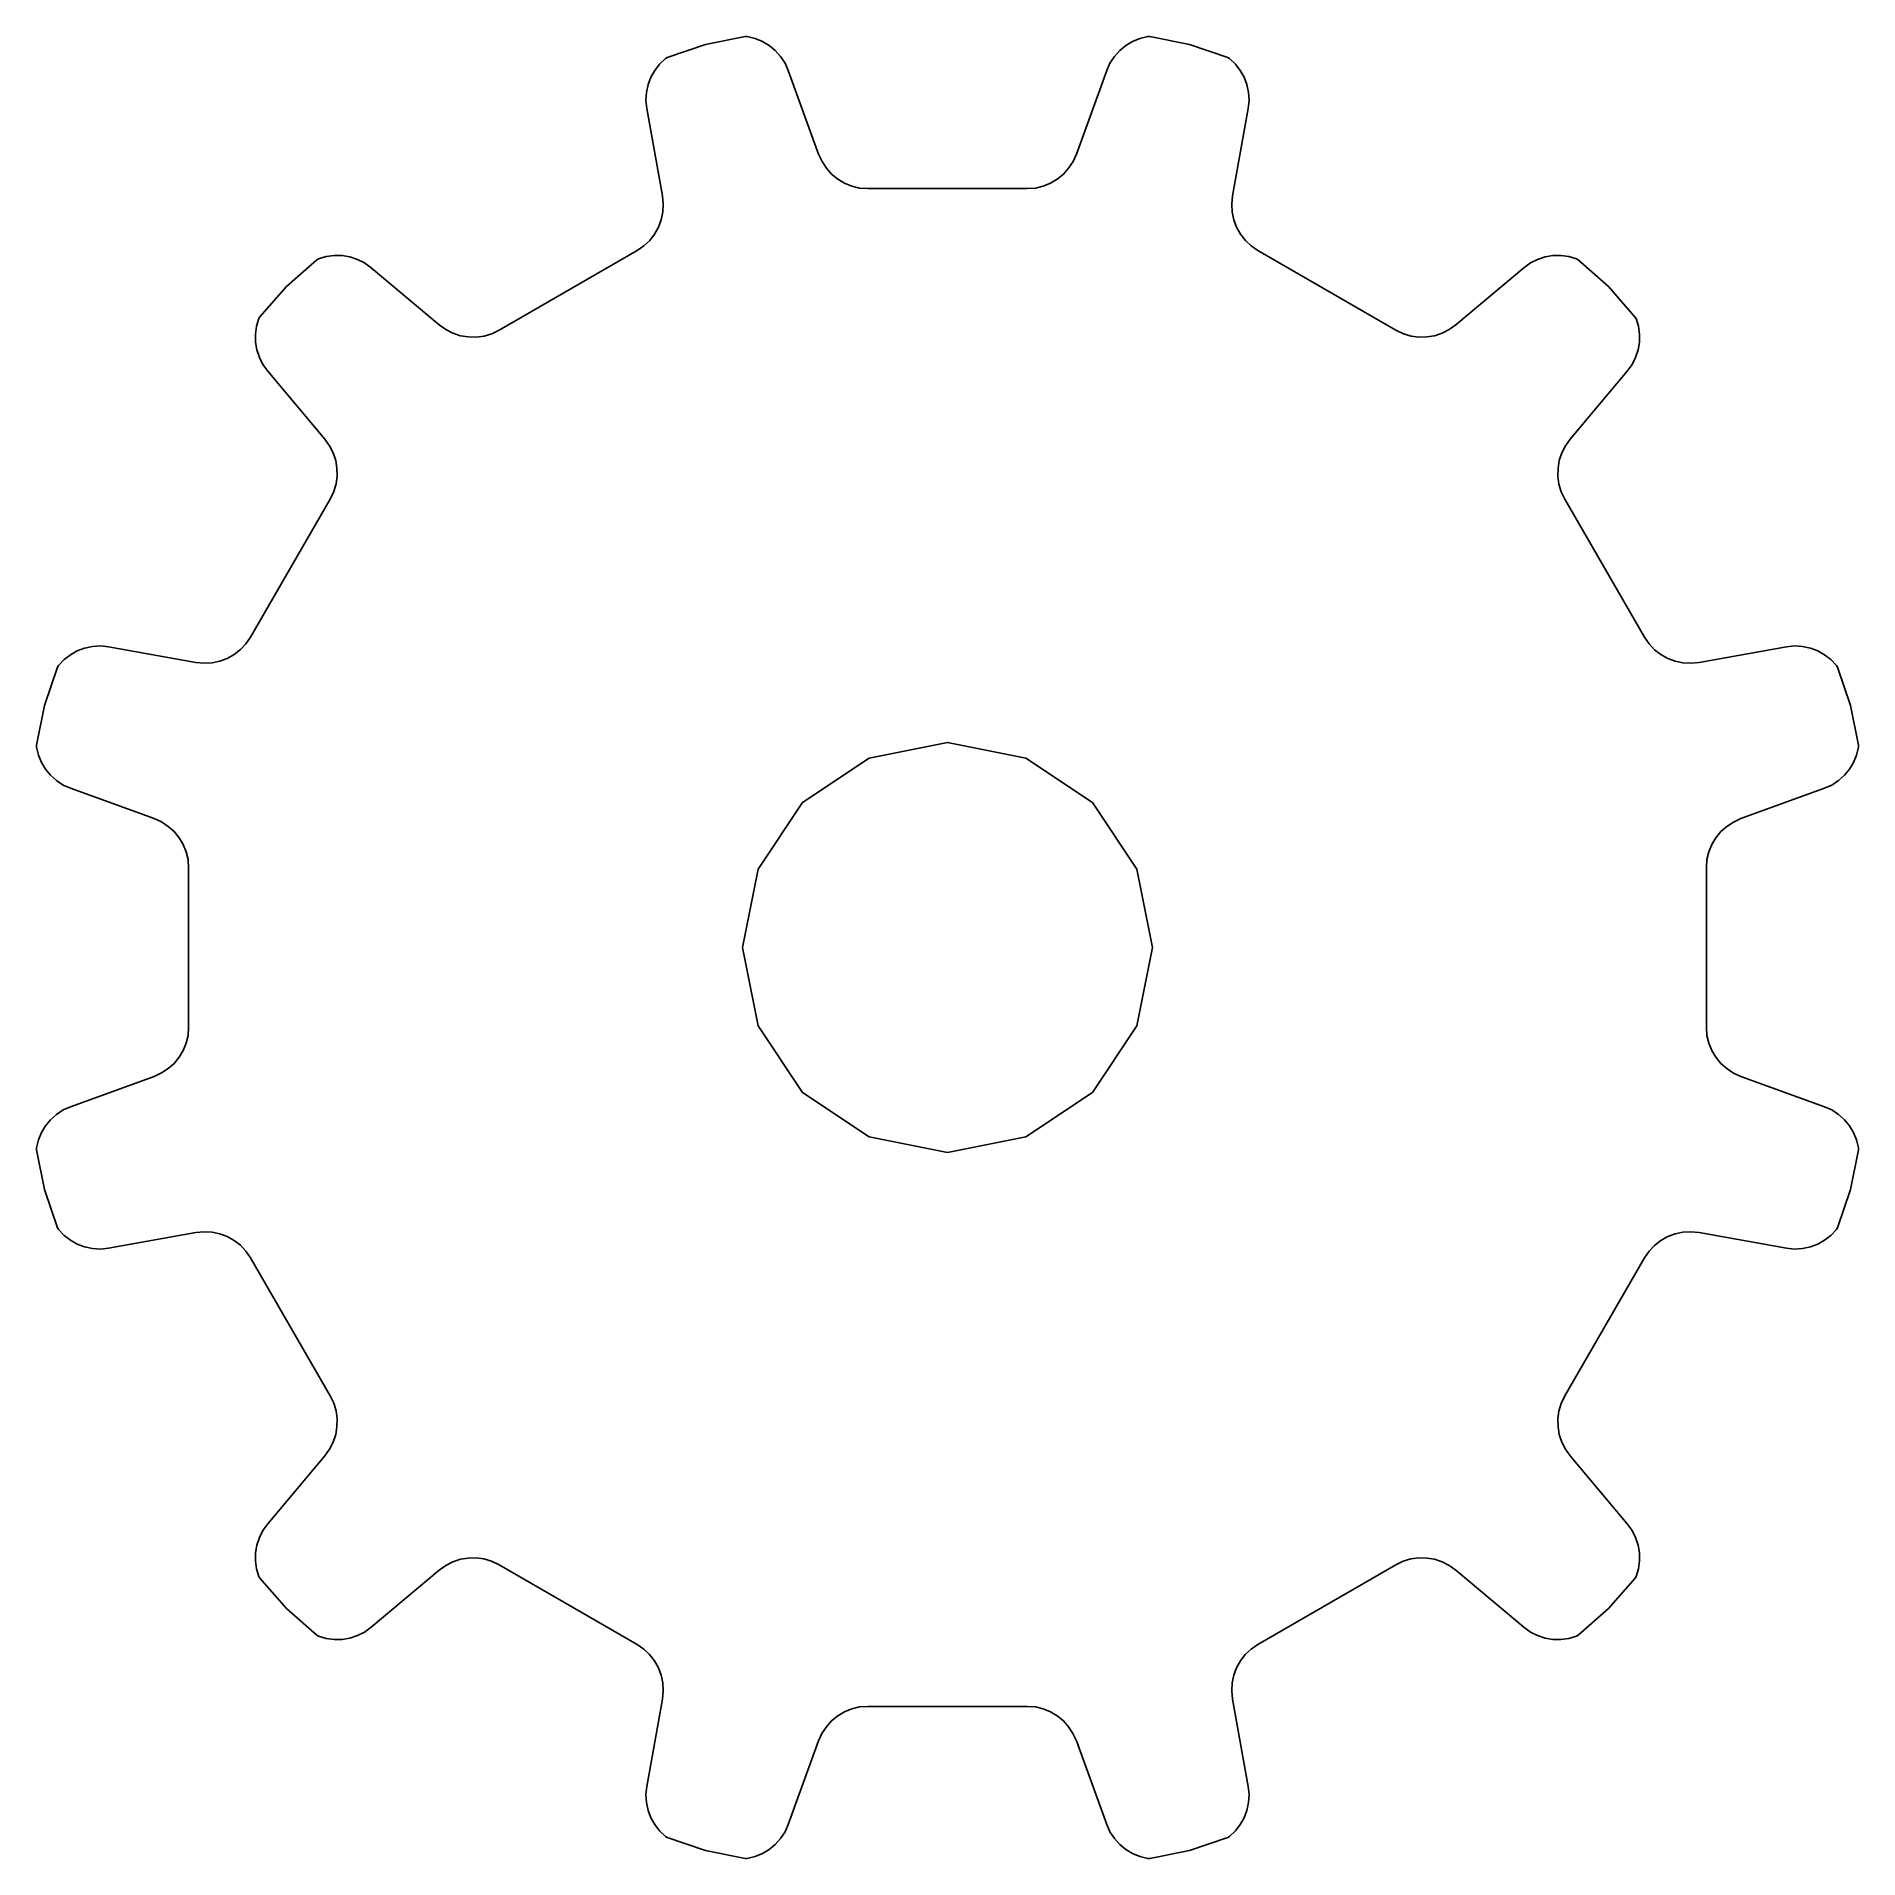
# Model space of a CAD drawing. Extents: x -8.9 to 8.9, y -8.9 to 8.9.
import ezdxf

# ---------------------------------------------------------------- set-up
doc = ezdxf.new("R2010")
doc.units = 0

msp = doc.modelspace()

# ---------------------------------------------------------------- linework, layer by layer
for p, q in [((-2.361, 8.812, 1.2), (-1.974, 8.889, 1.2)), ((-1.974, 8.889, 1.2), (-1.954, 8.888, 1.2)), ((1.954, 8.888, 1.2), (1.974, 8.889, 1.2)), ((1.974, 8.889, 1.2), (2.361, 8.812, 1.2)), ((-2.735, 8.685, 1.2), (-2.361, 8.812, 1.2)), ((-1.954, 8.888, 1.2), (-1.878, 8.87, 1.2)), ((-1.878, 8.87, 1.2), (-1.805, 8.84, 1.2)), ((-1.805, 8.84, 1.2), (-1.739, 8.801, 1.2)), ((-1.739, 8.801, 1.2), (-1.68, 8.752, 1.2)), ((-1.68, 8.752, 1.2), (-1.629, 8.693, 1.2)), ((1.629, 8.693, 1.2), (1.68, 8.752, 1.2)), ((1.68, 8.752, 1.2), (1.739, 8.801, 1.2)), ((1.739, 8.801, 1.2), (1.805, 8.84, 1.2)), ((1.805, 8.84, 1.2), (1.878, 8.87, 1.2)), ((1.878, 8.87, 1.2), (1.954, 8.888, 1.2)), ((2.361, 8.812, 1.2), (2.735, 8.685, 1.2)), ((-2.894, 8.492, 1.2), (-2.856, 8.558, 1.2)), ((-2.856, 8.558, 1.2), (-2.809, 8.62, 1.2)), ((-2.809, 8.62, 1.2), (-2.752, 8.674, 1.2)), ((-2.752, 8.674, 1.2), (-2.735, 8.685, 1.2)), ((-1.629, 8.693, 1.2), (-1.585, 8.628, 1.2)), ((-1.585, 8.628, 1.2), (-1.553, 8.556, 1.2)), ((-1.553, 8.556, 1.2), (-1.258, 7.742, 1.2)), ((1.258, 7.742, 1.2), (1.553, 8.556, 1.2)), ((1.553, 8.556, 1.2), (1.585, 8.628, 1.2)), ((1.585, 8.628, 1.2), (1.629, 8.693, 1.2)), ((2.735, 8.685, 1.2), (2.752, 8.674, 1.2)), ((2.752, 8.674, 1.2), (2.809, 8.62, 1.2)), ((2.809, 8.62, 1.2), (2.856, 8.558, 1.2)), ((2.856, 8.558, 1.2), (2.894, 8.492, 1.2)), ((-2.936, 8.343, 1.2), (-2.922, 8.42, 1.2)), ((-2.922, 8.42, 1.2), (-2.894, 8.492, 1.2)), ((2.894, 8.492, 1.2), (2.922, 8.42, 1.2)), ((2.922, 8.42, 1.2), (2.936, 8.343, 1.2)), ((-2.942, 8.265, 1.2), (-2.936, 8.343, 1.2)), ((-2.933, 8.186, 1.2), (-2.942, 8.265, 1.2)), ((-2.782, 7.333, 1.2), (-2.933, 8.186, 1.2)), ((2.933, 8.186, 1.2), (2.782, 7.333, 1.2)), ((2.942, 8.265, 1.2), (2.933, 8.186, 1.2)), ((2.936, 8.343, 1.2), (2.942, 8.265, 1.2)), ((-1.258, 7.742, 1.2), (-1.224, 7.669, 1.2)), ((-1.224, 7.669, 1.2), (-1.182, 7.603, 1.2)), ((1.182, 7.603, 1.2), (1.225, 7.669, 1.2)), ((1.225, 7.669, 1.2), (1.258, 7.742, 1.2)), ((-1.182, 7.603, 1.2), (-1.131, 7.545, 1.2)), ((-1.131, 7.545, 1.2), (-1.071, 7.496, 1.2)), ((-1.071, 7.496, 1.2), (-1.005, 7.458, 1.2)), ((1.005, 7.458, 1.2), (1.071, 7.496, 1.2)), ((1.071, 7.496, 1.2), (1.131, 7.545, 1.2)), ((1.131, 7.545, 1.2), (1.182, 7.603, 1.2)), ((-2.774, 7.254, 1.2), (-2.782, 7.333, 1.2)), ((-1.005, 7.458, 1.2), (-0.933, 7.428, 1.2)), ((-0.933, 7.428, 1.2), (-0.857, 7.41, 1.2)), ((-0.857, 7.41, 1.2), (-0.778, 7.404, 1.2)), ((-0.778, 7.404, 1.2), (0.778, 7.404, 1.2)), ((0.778, 7.404, 1.2), (0.858, 7.41, 1.2)), ((0.858, 7.41, 1.2), (0.934, 7.428, 1.2)), ((0.934, 7.428, 1.2), (1.005, 7.458, 1.2)), ((2.782, 7.333, 1.2), (2.775, 7.254, 1.2)), ((-2.794, 7.1, 1.2), (-2.778, 7.175, 1.2)), ((-2.778, 7.175, 1.2), (-2.774, 7.254, 1.2)), ((2.775, 7.254, 1.2), (2.778, 7.175, 1.2)), ((2.778, 7.175, 1.2), (2.794, 7.1, 1.2)), ((-2.905, 6.899, 1.2), (-2.859, 6.961, 1.2)), ((-2.859, 6.961, 1.2), (-2.821, 7.028, 1.2)), ((-2.821, 7.028, 1.2), (-2.794, 7.1, 1.2)), ((2.794, 7.1, 1.2), (2.821, 7.028, 1.2)), ((2.821, 7.028, 1.2), (2.859, 6.961, 1.2)), ((2.859, 6.961, 1.2), (2.906, 6.899, 1.2)), ((-4.376, 6.023, 1.2), (-3.028, 6.801, 1.2)), ((-3.028, 6.801, 1.2), (-2.962, 6.846, 1.2)), ((-2.962, 6.846, 1.2), (-2.905, 6.899, 1.2)), ((2.906, 6.899, 1.2), (2.963, 6.846, 1.2)), ((2.963, 6.846, 1.2), (3.028, 6.801, 1.2)), ((3.028, 6.801, 1.2), (4.376, 6.023, 1.2)), ((-6.451, 6.451, 1.2), (-6.154, 6.711, 1.2)), ((-6.154, 6.711, 1.2), (-6.136, 6.72, 1.2)), ((-6.136, 6.72, 1.2), (-6.061, 6.743, 1.2)), ((-6.061, 6.743, 1.2), (-5.984, 6.753, 1.2)), ((-5.984, 6.753, 1.2), (-5.907, 6.752, 1.2)), ((-5.907, 6.752, 1.2), (-5.831, 6.74, 1.2)), ((-5.831, 6.74, 1.2), (-5.757, 6.714, 1.2)), ((-5.757, 6.714, 1.2), (-5.687, 6.68, 1.2)), ((-5.687, 6.68, 1.2), (-5.622, 6.633, 1.2)), ((-5.622, 6.633, 1.2), (-4.96, 6.076, 1.2)), ((4.96, 6.076, 1.2), (5.622, 6.633, 1.2)), ((5.622, 6.633, 1.2), (5.687, 6.68, 1.2)), ((5.687, 6.68, 1.2), (5.757, 6.714, 1.2)), ((5.757, 6.714, 1.2), (5.831, 6.74, 1.2)), ((5.831, 6.74, 1.2), (5.907, 6.752, 1.2)), ((5.907, 6.752, 1.2), (5.984, 6.753, 1.2)), ((5.984, 6.753, 1.2), (6.061, 6.743, 1.2)), ((6.061, 6.743, 1.2), (6.136, 6.72, 1.2)), ((6.136, 6.72, 1.2), (6.154, 6.711, 1.2)), ((6.154, 6.711, 1.2), (6.451, 6.451, 1.2)), ((-6.711, 6.154, 1.2), (-6.451, 6.451, 1.2)), ((6.451, 6.451, 1.2), (6.72, 6.136, 1.2)), ((-6.753, 5.984, 1.2), (-6.743, 6.061, 1.2)), ((-6.743, 6.061, 1.2), (-6.72, 6.136, 1.2)), ((-6.72, 6.136, 1.2), (-6.711, 6.154, 1.2)), ((-4.96, 6.076, 1.2), (-4.895, 6.03, 1.2)), ((4.896, 6.029, 1.2), (4.96, 6.076, 1.2)), ((6.72, 6.136, 1.2), (6.743, 6.061, 1.2)), ((6.743, 6.061, 1.2), (6.753, 5.984, 1.2)), ((-6.752, 5.907, 1.2), (-6.753, 5.984, 1.2)), ((-6.74, 5.831, 1.2), (-6.752, 5.907, 1.2)), ((-4.895, 6.03, 1.2), (-4.825, 5.994, 1.2)), ((-4.825, 5.994, 1.2), (-4.752, 5.969, 1.2)), ((-4.752, 5.969, 1.2), (-4.676, 5.957, 1.2)), ((-4.676, 5.957, 1.2), (-4.599, 5.956, 1.2)), ((-4.599, 5.956, 1.2), (-4.521, 5.966, 1.2)), ((-4.521, 5.966, 1.2), (-4.447, 5.989, 1.2)), ((-4.447, 5.989, 1.2), (-4.376, 6.023, 1.2)), ((4.376, 6.023, 1.2), (4.448, 5.988, 1.2)), ((4.448, 5.988, 1.2), (4.523, 5.966, 1.2)), ((4.523, 5.966, 1.2), (4.599, 5.956, 1.2)), ((4.599, 5.956, 1.2), (4.676, 5.957, 1.2)), ((4.676, 5.957, 1.2), (4.752, 5.969, 1.2)), ((4.752, 5.969, 1.2), (4.825, 5.994, 1.2)), ((4.825, 5.994, 1.2), (4.896, 6.029, 1.2)), ((6.752, 5.907, 1.2), (6.74, 5.831, 1.2)), ((6.753, 5.984, 1.2), (6.752, 5.907, 1.2)), ((-6.714, 5.757, 1.2), (-6.74, 5.831, 1.2)), ((-6.68, 5.687, 1.2), (-6.714, 5.757, 1.2)), ((6.714, 5.757, 1.2), (6.68, 5.687, 1.2)), ((6.74, 5.831, 1.2), (6.714, 5.757, 1.2)), ((-6.633, 5.622, 1.2), (-6.68, 5.687, 1.2)), ((-6.076, 4.96, 1.2), (-6.633, 5.622, 1.2)), ((6.633, 5.622, 1.2), (6.076, 4.96, 1.2)), ((6.68, 5.687, 1.2), (6.633, 5.622, 1.2)), ((-6.029, 4.896, 1.2), (-6.076, 4.96, 1.2)), ((-5.994, 4.825, 1.2), (-6.029, 4.896, 1.2)), ((-5.969, 4.752, 1.2), (-5.994, 4.825, 1.2)), ((5.994, 4.825, 1.2), (5.969, 4.752, 1.2)), ((6.03, 4.895, 1.2), (5.994, 4.825, 1.2)), ((6.076, 4.96, 1.2), (6.03, 4.895, 1.2)), ((-5.957, 4.676, 1.2), (-5.969, 4.752, 1.2)), ((-5.956, 4.599, 1.2), (-5.957, 4.676, 1.2)), ((5.957, 4.676, 1.2), (5.956, 4.599, 1.2)), ((5.969, 4.752, 1.2), (5.957, 4.676, 1.2)), ((-6.023, 4.376, 1.2), (-5.988, 4.448, 1.2)), ((-5.988, 4.448, 1.2), (-5.966, 4.523, 1.2)), ((-5.966, 4.523, 1.2), (-5.956, 4.599, 1.2)), ((5.956, 4.599, 1.2), (5.966, 4.521, 1.2)), ((5.966, 4.521, 1.2), (5.989, 4.447, 1.2)), ((5.989, 4.447, 1.2), (6.023, 4.376, 1.2)), ((-6.801, 3.028, 1.2), (-6.023, 4.376, 1.2)), ((6.023, 4.376, 1.2), (6.801, 3.028, 1.2)), ((-6.846, 2.963, 1.2), (-6.801, 3.028, 1.2)), ((6.801, 3.028, 1.2), (6.846, 2.962, 1.2)), ((-8.62, 2.809, 1.2), (-8.558, 2.856, 1.2)), ((-8.558, 2.856, 1.2), (-8.492, 2.894, 1.2)), ((-8.492, 2.894, 1.2), (-8.42, 2.922, 1.2)), ((-8.42, 2.922, 1.2), (-8.343, 2.936, 1.2)), ((-8.343, 2.936, 1.2), (-8.265, 2.942, 1.2)), ((-8.265, 2.942, 1.2), (-8.186, 2.933, 1.2)), ((-8.186, 2.933, 1.2), (-7.333, 2.782, 1.2)), ((-7.028, 2.821, 1.2), (-6.961, 2.859, 1.2)), ((-6.961, 2.859, 1.2), (-6.899, 2.906, 1.2)), ((-6.899, 2.906, 1.2), (-6.846, 2.963, 1.2)), ((6.846, 2.962, 1.2), (6.899, 2.905, 1.2)), ((6.899, 2.905, 1.2), (6.961, 2.859, 1.2)), ((6.961, 2.859, 1.2), (7.028, 2.821, 1.2)), ((7.333, 2.782, 1.2), (8.186, 2.933, 1.2)), ((8.186, 2.933, 1.2), (8.265, 2.942, 1.2)), ((8.265, 2.942, 1.2), (8.343, 2.936, 1.2)), ((8.343, 2.936, 1.2), (8.42, 2.922, 1.2)), ((8.42, 2.922, 1.2), (8.492, 2.894, 1.2)), ((8.492, 2.894, 1.2), (8.558, 2.856, 1.2)), ((8.558, 2.856, 1.2), (8.62, 2.809, 1.2)), ((-8.812, 2.361, 1.2), (-8.685, 2.735, 1.2)), ((-8.685, 2.735, 1.2), (-8.674, 2.752, 1.2)), ((-8.674, 2.752, 1.2), (-8.62, 2.809, 1.2)), ((-7.333, 2.782, 1.2), (-7.254, 2.775, 1.2)), ((-7.254, 2.775, 1.2), (-7.175, 2.778, 1.2)), ((-7.175, 2.778, 1.2), (-7.1, 2.794, 1.2)), ((-7.1, 2.794, 1.2), (-7.028, 2.821, 1.2)), ((7.028, 2.821, 1.2), (7.1, 2.794, 1.2)), ((7.1, 2.794, 1.2), (7.175, 2.778, 1.2)), ((7.175, 2.778, 1.2), (7.254, 2.774, 1.2)), ((7.254, 2.774, 1.2), (7.333, 2.782, 1.2)), ((8.62, 2.809, 1.2), (8.674, 2.752, 1.2)), ((8.674, 2.752, 1.2), (8.685, 2.735, 1.2)), ((8.812, 2.361, 1.2), (8.685, 2.735, 1.2)), ((-8.889, 1.974, 1.2), (-8.812, 2.361, 1.2)), ((8.889, 1.974, 1.2), (8.812, 2.361, 1.2)), ((-8.888, 1.954, 1.2), (-8.889, 1.974, 1.2)), ((0, 2, 1.2), (-0.765, 1.848, 1.2)), ((0.765, 1.848, 1.2), (0, 2, 1.2)), ((8.889, 1.974, 1.2), (8.888, 1.954, 1.2)), ((-8.87, 1.878, 1.2), (-8.888, 1.954, 1.2)), ((-8.84, 1.805, 1.2), (-8.87, 1.878, 1.2)), ((-8.801, 1.739, 1.2), (-8.84, 1.805, 1.2)), ((-0.765, 1.848, 1.2), (-1.414, 1.414, 1.2)), ((1.414, 1.414, 1.2), (0.765, 1.848, 1.2)), ((8.84, 1.805, 1.2), (8.801, 1.739, 1.2)), ((8.87, 1.878, 1.2), (8.84, 1.805, 1.2)), ((8.888, 1.954, 1.2), (8.87, 1.878, 1.2)), ((-8.752, 1.68, 1.2), (-8.801, 1.739, 1.2)), ((-8.693, 1.629, 1.2), (-8.752, 1.68, 1.2)), ((-8.628, 1.585, 1.2), (-8.693, 1.629, 1.2)), ((8.693, 1.629, 1.2), (8.628, 1.585, 1.2)), ((8.752, 1.68, 1.2), (8.693, 1.629, 1.2)), ((8.801, 1.739, 1.2), (8.752, 1.68, 1.2)), ((-8.556, 1.553, 1.2), (-8.628, 1.585, 1.2)), ((-7.742, 1.258, 1.2), (-8.556, 1.553, 1.2)), ((8.556, 1.553, 1.2), (7.742, 1.258, 1.2)), ((8.628, 1.585, 1.2), (8.556, 1.553, 1.2)), ((-7.669, 1.225, 1.2), (-7.742, 1.258, 1.2)), ((-1.414, 1.414, 1.2), (-1.848, 0.765, 1.2)), ((1.848, 0.765, 1.2), (1.414, 1.414, 1.2)), ((7.742, 1.258, 1.2), (7.669, 1.224, 1.2)), ((-7.603, 1.182, 1.2), (-7.669, 1.225, 1.2)), ((-7.545, 1.131, 1.2), (-7.603, 1.182, 1.2)), ((-7.496, 1.071, 1.2), (-7.545, 1.131, 1.2)), ((-7.458, 1.005, 1.2), (-7.496, 1.071, 1.2)), ((7.496, 1.071, 1.2), (7.458, 1.005, 1.2)), ((7.545, 1.131, 1.2), (7.496, 1.071, 1.2)), ((7.603, 1.182, 1.2), (7.545, 1.131, 1.2)), ((7.669, 1.224, 1.2), (7.603, 1.182, 1.2)), ((-7.428, 0.934, 1.2), (-7.458, 1.005, 1.2)), ((-7.41, 0.858, 1.2), (-7.428, 0.934, 1.2)), ((7.428, 0.933, 1.2), (7.41, 0.857, 1.2)), ((7.458, 1.005, 1.2), (7.428, 0.933, 1.2)), ((-7.404, 0.778, 1.2), (-7.41, 0.858, 1.2)), ((-7.404, -0.778, 1.2), (-7.404, 0.778, 1.2)), ((-1.848, 0.765, 1.2), (-2, 0, 1.2)), ((2, 0, 1.2), (1.848, 0.765, 1.2)), ((7.41, 0.857, 1.2), (7.404, 0.778, 1.2)), ((7.404, 0.778, 1.2), (7.404, -0.778, 1.2)), ((-2, 0, 1.2), (-1.848, -0.765, 1.2)), ((1.848, -0.765, 1.2), (2, 0, 1.2)), ((-7.428, -0.933, 1.2), (-7.41, -0.857, 1.2)), ((-7.41, -0.857, 1.2), (-7.404, -0.778, 1.2)), ((-1.848, -0.765, 1.2), (-1.414, -1.414, 1.2)), ((1.848, -0.765, 1.2), (1.414, -1.414, 1.2)), ((7.404, -0.778, 1.2), (7.41, -0.858, 1.2)), ((7.41, -0.858, 1.2), (7.428, -0.934, 1.2)), ((-7.496, -1.071, 1.2), (-7.458, -1.005, 1.2)), ((-7.458, -1.005, 1.2), (-7.428, -0.933, 1.2)), ((7.428, -0.934, 1.2), (7.458, -1.005, 1.2)), ((7.458, -1.005, 1.2), (7.496, -1.071, 1.2)), ((-7.742, -1.258, 1.2), (-7.669, -1.224, 1.2)), ((-7.669, -1.224, 1.2), (-7.603, -1.182, 1.2)), ((-7.603, -1.182, 1.2), (-7.545, -1.131, 1.2)), ((-7.545, -1.131, 1.2), (-7.496, -1.071, 1.2)), ((7.496, -1.071, 1.2), (7.545, -1.131, 1.2)), ((7.545, -1.131, 1.2), (7.603, -1.182, 1.2)), ((7.603, -1.182, 1.2), (7.669, -1.225, 1.2)), ((7.669, -1.225, 1.2), (7.742, -1.258, 1.2)), ((-8.556, -1.553, 1.2), (-7.742, -1.258, 1.2)), ((-1.414, -1.414, 1.2), (-0.765, -1.848, 1.2)), ((0.765, -1.848, 1.2), (1.414, -1.414, 1.2)), ((7.742, -1.258, 1.2), (8.556, -1.553, 1.2)), ((-8.693, -1.629, 1.2), (-8.628, -1.585, 1.2)), ((-8.628, -1.585, 1.2), (-8.556, -1.553, 1.2)), ((8.556, -1.553, 1.2), (8.628, -1.585, 1.2)), ((8.628, -1.585, 1.2), (8.693, -1.629, 1.2)), ((-8.84, -1.805, 1.2), (-8.801, -1.739, 1.2)), ((-8.801, -1.739, 1.2), (-8.752, -1.68, 1.2)), ((-8.752, -1.68, 1.2), (-8.693, -1.629, 1.2)), ((8.693, -1.629, 1.2), (8.752, -1.68, 1.2)), ((8.752, -1.68, 1.2), (8.801, -1.739, 1.2)), ((8.801, -1.739, 1.2), (8.84, -1.805, 1.2)), ((-8.889, -1.974, 1.2), (-8.888, -1.954, 1.2)), ((-8.888, -1.954, 1.2), (-8.87, -1.878, 1.2)), ((-8.87, -1.878, 1.2), (-8.84, -1.805, 1.2)), ((-0.765, -1.848, 1.2), (0, -2, 1.2)), ((0, -2, 1.2), (0.765, -1.848, 1.2)), ((8.84, -1.805, 1.2), (8.87, -1.878, 1.2)), ((8.87, -1.878, 1.2), (8.888, -1.954, 1.2)), ((8.888, -1.954, 1.2), (8.889, -1.974, 1.2)), ((-8.812, -2.361, 1.2), (-8.889, -1.974, 1.2)), ((8.889, -1.974, 1.2), (8.812, -2.361, 1.2)), ((-8.685, -2.735, 1.2), (-8.812, -2.361, 1.2)), ((8.812, -2.361, 1.2), (8.685, -2.735, 1.2)), ((-8.674, -2.752, 1.2), (-8.685, -2.735, 1.2)), ((-8.62, -2.809, 1.2), (-8.674, -2.752, 1.2)), ((-8.558, -2.856, 1.2), (-8.62, -2.809, 1.2)), ((-7.333, -2.782, 1.2), (-8.186, -2.933, 1.2)), ((-7.254, -2.774, 1.2), (-7.333, -2.782, 1.2)), ((-7.175, -2.778, 1.2), (-7.254, -2.774, 1.2)), ((-7.1, -2.794, 1.2), (-7.175, -2.778, 1.2)), ((-7.028, -2.821, 1.2), (-7.1, -2.794, 1.2)), ((-6.961, -2.859, 1.2), (-7.028, -2.821, 1.2)), ((7.028, -2.821, 1.2), (6.961, -2.859, 1.2)), ((7.1, -2.794, 1.2), (7.028, -2.821, 1.2)), ((7.175, -2.778, 1.2), (7.1, -2.794, 1.2)), ((7.254, -2.775, 1.2), (7.175, -2.778, 1.2)), ((7.333, -2.782, 1.2), (7.254, -2.775, 1.2)), ((8.186, -2.933, 1.2), (7.333, -2.782, 1.2)), ((8.62, -2.809, 1.2), (8.558, -2.856, 1.2)), ((8.674, -2.752, 1.2), (8.62, -2.809, 1.2)), ((8.685, -2.735, 1.2), (8.674, -2.752, 1.2)), ((-8.492, -2.894, 1.2), (-8.558, -2.856, 1.2)), ((-8.42, -2.922, 1.2), (-8.492, -2.894, 1.2)), ((-8.343, -2.936, 1.2), (-8.42, -2.922, 1.2)), ((-8.265, -2.942, 1.2), (-8.343, -2.936, 1.2)), ((-8.186, -2.933, 1.2), (-8.265, -2.942, 1.2)), ((-6.899, -2.905, 1.2), (-6.961, -2.859, 1.2)), ((-6.846, -2.962, 1.2), (-6.899, -2.905, 1.2)), ((-6.801, -3.028, 1.2), (-6.846, -2.962, 1.2)), ((6.846, -2.963, 1.2), (6.801, -3.028, 1.2)), ((6.899, -2.906, 1.2), (6.846, -2.963, 1.2)), ((6.961, -2.859, 1.2), (6.899, -2.906, 1.2)), ((8.265, -2.942, 1.2), (8.186, -2.933, 1.2)), ((8.343, -2.936, 1.2), (8.265, -2.942, 1.2)), ((8.42, -2.922, 1.2), (8.343, -2.936, 1.2)), ((8.492, -2.894, 1.2), (8.42, -2.922, 1.2)), ((8.558, -2.856, 1.2), (8.492, -2.894, 1.2)), ((-6.023, -4.376, 1.2), (-6.801, -3.028, 1.2)), ((6.801, -3.028, 1.2), (6.023, -4.376, 1.2)), ((-5.989, -4.447, 1.2), (-6.023, -4.376, 1.2)), ((6.023, -4.376, 1.2), (5.988, -4.448, 1.2)), ((-5.966, -4.521, 1.2), (-5.989, -4.447, 1.2)), ((-5.956, -4.599, 1.2), (-5.966, -4.521, 1.2)), ((-5.957, -4.676, 1.2), (-5.956, -4.599, 1.2)), ((5.966, -4.523, 1.2), (5.956, -4.599, 1.2)), ((5.956, -4.599, 1.2), (5.957, -4.676, 1.2)), ((5.988, -4.448, 1.2), (5.966, -4.523, 1.2)), ((-5.994, -4.825, 1.2), (-5.969, -4.752, 1.2)), ((-5.969, -4.752, 1.2), (-5.957, -4.676, 1.2)), ((5.957, -4.676, 1.2), (5.969, -4.752, 1.2)), ((5.969, -4.752, 1.2), (5.994, -4.825, 1.2)), ((-6.633, -5.622, 1.2), (-6.076, -4.96, 1.2)), ((-6.076, -4.96, 1.2), (-6.03, -4.895, 1.2)), ((-6.03, -4.895, 1.2), (-5.994, -4.825, 1.2)), ((5.994, -4.825, 1.2), (6.029, -4.896, 1.2)), ((6.029, -4.896, 1.2), (6.076, -4.96, 1.2)), ((6.076, -4.96, 1.2), (6.633, -5.622, 1.2)), ((-6.714, -5.757, 1.2), (-6.68, -5.687, 1.2)), ((-6.68, -5.687, 1.2), (-6.633, -5.622, 1.2)), ((6.633, -5.622, 1.2), (6.68, -5.687, 1.2)), ((6.68, -5.687, 1.2), (6.714, -5.757, 1.2)), ((-6.752, -5.907, 1.2), (-6.74, -5.831, 1.2)), ((-6.74, -5.831, 1.2), (-6.714, -5.757, 1.2)), ((6.714, -5.757, 1.2), (6.74, -5.831, 1.2)), ((6.74, -5.831, 1.2), (6.752, -5.907, 1.2)), ((-6.753, -5.984, 1.2), (-6.752, -5.907, 1.2)), ((-6.743, -6.061, 1.2), (-6.753, -5.984, 1.2)), ((-4.896, -6.029, 1.2), (-4.96, -6.076, 1.2)), ((-4.825, -5.994, 1.2), (-4.896, -6.029, 1.2)), ((-4.752, -5.969, 1.2), (-4.825, -5.994, 1.2)), ((-4.676, -5.957, 1.2), (-4.752, -5.969, 1.2)), ((-4.599, -5.956, 1.2), (-4.676, -5.957, 1.2)), ((-4.523, -5.966, 1.2), (-4.599, -5.956, 1.2)), ((-4.448, -5.988, 1.2), (-4.523, -5.966, 1.2)), ((-4.376, -6.023, 1.2), (-4.448, -5.988, 1.2)), ((-3.028, -6.801, 1.2), (-4.376, -6.023, 1.2)), ((4.376, -6.023, 1.2), (3.028, -6.801, 1.2)), ((4.447, -5.989, 1.2), (4.376, -6.023, 1.2)), ((4.521, -5.966, 1.2), (4.447, -5.989, 1.2)), ((4.599, -5.956, 1.2), (4.521, -5.966, 1.2)), ((4.676, -5.957, 1.2), (4.599, -5.956, 1.2)), ((4.752, -5.969, 1.2), (4.676, -5.957, 1.2)), ((4.825, -5.994, 1.2), (4.752, -5.969, 1.2)), ((4.895, -6.03, 1.2), (4.825, -5.994, 1.2)), ((4.96, -6.076, 1.2), (4.895, -6.03, 1.2)), ((6.753, -5.984, 1.2), (6.743, -6.061, 1.2)), ((6.752, -5.907, 1.2), (6.753, -5.984, 1.2)), ((-6.72, -6.136, 1.2), (-6.743, -6.061, 1.2)), ((-6.711, -6.154, 1.2), (-6.72, -6.136, 1.2)), ((-6.451, -6.451, 1.2), (-6.711, -6.154, 1.2)), ((-4.96, -6.076, 1.2), (-5.622, -6.633, 1.2)), ((5.622, -6.633, 1.2), (4.96, -6.076, 1.2)), ((6.711, -6.154, 1.2), (6.451, -6.451, 1.2)), ((6.72, -6.136, 1.2), (6.711, -6.154, 1.2)), ((6.743, -6.061, 1.2), (6.72, -6.136, 1.2)), ((-6.154, -6.711, 1.2), (-6.451, -6.451, 1.2)), ((6.451, -6.451, 1.2), (6.154, -6.711, 1.2)), ((-6.136, -6.72, 1.2), (-6.154, -6.711, 1.2)), ((-6.061, -6.743, 1.2), (-6.136, -6.72, 1.2)), ((-5.984, -6.753, 1.2), (-6.061, -6.743, 1.2)), ((-5.907, -6.752, 1.2), (-5.984, -6.753, 1.2)), ((-5.831, -6.74, 1.2), (-5.907, -6.752, 1.2)), ((-5.757, -6.714, 1.2), (-5.831, -6.74, 1.2)), ((-5.687, -6.68, 1.2), (-5.757, -6.714, 1.2)), ((-5.622, -6.633, 1.2), (-5.687, -6.68, 1.2)), ((5.687, -6.68, 1.2), (5.622, -6.633, 1.2)), ((5.757, -6.714, 1.2), (5.687, -6.68, 1.2)), ((5.831, -6.74, 1.2), (5.757, -6.714, 1.2)), ((5.907, -6.752, 1.2), (5.831, -6.74, 1.2)), ((5.984, -6.753, 1.2), (5.907, -6.752, 1.2)), ((6.061, -6.743, 1.2), (5.984, -6.753, 1.2)), ((6.136, -6.72, 1.2), (6.061, -6.743, 1.2)), ((6.154, -6.711, 1.2), (6.136, -6.72, 1.2)), ((-2.963, -6.846, 1.2), (-3.028, -6.801, 1.2)), ((-2.906, -6.899, 1.2), (-2.963, -6.846, 1.2)), ((-2.859, -6.961, 1.2), (-2.906, -6.899, 1.2)), ((2.905, -6.899, 1.2), (2.859, -6.961, 1.2)), ((2.962, -6.846, 1.2), (2.905, -6.899, 1.2)), ((3.028, -6.801, 1.2), (2.962, -6.846, 1.2)), ((-2.821, -7.028, 1.2), (-2.859, -6.961, 1.2)), ((-2.794, -7.1, 1.2), (-2.821, -7.028, 1.2)), ((-2.778, -7.175, 1.2), (-2.794, -7.1, 1.2)), ((2.794, -7.1, 1.2), (2.778, -7.175, 1.2)), ((2.821, -7.028, 1.2), (2.794, -7.1, 1.2)), ((2.859, -6.961, 1.2), (2.821, -7.028, 1.2)), ((-2.782, -7.333, 1.2), (-2.775, -7.254, 1.2)), ((-2.775, -7.254, 1.2), (-2.778, -7.175, 1.2)), ((2.778, -7.175, 1.2), (2.774, -7.254, 1.2)), ((2.774, -7.254, 1.2), (2.782, -7.333, 1.2)), ((-2.933, -8.186, 1.2), (-2.782, -7.333, 1.2)), ((-1.005, -7.458, 1.2), (-1.071, -7.496, 1.2)), ((-0.934, -7.428, 1.2), (-1.005, -7.458, 1.2)), ((-0.858, -7.41, 1.2), (-0.934, -7.428, 1.2)), ((-0.778, -7.404, 1.2), (-0.858, -7.41, 1.2)), ((0.778, -7.404, 1.2), (-0.778, -7.404, 1.2)), ((0.857, -7.41, 1.2), (0.778, -7.404, 1.2)), ((0.933, -7.428, 1.2), (0.857, -7.41, 1.2)), ((1.005, -7.458, 1.2), (0.933, -7.428, 1.2)), ((1.071, -7.496, 1.2), (1.005, -7.458, 1.2)), ((2.782, -7.333, 1.2), (2.933, -8.186, 1.2)), ((-1.182, -7.603, 1.2), (-1.225, -7.669, 1.2)), ((-1.131, -7.545, 1.2), (-1.182, -7.603, 1.2)), ((-1.071, -7.496, 1.2), (-1.131, -7.545, 1.2)), ((1.131, -7.545, 1.2), (1.071, -7.496, 1.2)), ((1.182, -7.603, 1.2), (1.131, -7.545, 1.2)), ((1.224, -7.669, 1.2), (1.182, -7.603, 1.2)), ((-1.258, -7.742, 1.2), (-1.553, -8.556, 1.2)), ((-1.225, -7.669, 1.2), (-1.258, -7.742, 1.2)), ((1.258, -7.742, 1.2), (1.224, -7.669, 1.2)), ((1.553, -8.556, 1.2), (1.258, -7.742, 1.2)), ((-2.942, -8.265, 1.2), (-2.933, -8.186, 1.2)), ((-2.936, -8.343, 1.2), (-2.942, -8.265, 1.2)), ((-2.922, -8.42, 1.2), (-2.936, -8.343, 1.2)), ((2.936, -8.343, 1.2), (2.922, -8.42, 1.2)), ((2.933, -8.186, 1.2), (2.942, -8.265, 1.2)), ((2.942, -8.265, 1.2), (2.936, -8.343, 1.2)), ((-2.894, -8.492, 1.2), (-2.922, -8.42, 1.2)), ((-2.856, -8.558, 1.2), (-2.894, -8.492, 1.2)), ((2.894, -8.492, 1.2), (2.856, -8.558, 1.2)), ((2.922, -8.42, 1.2), (2.894, -8.492, 1.2)), ((-2.809, -8.62, 1.2), (-2.856, -8.558, 1.2)), ((-2.752, -8.674, 1.2), (-2.809, -8.62, 1.2)), ((-2.735, -8.685, 1.2), (-2.752, -8.674, 1.2)), ((-2.361, -8.812, 1.2), (-2.735, -8.685, 1.2)), ((-1.629, -8.693, 1.2), (-1.68, -8.752, 1.2)), ((-1.585, -8.628, 1.2), (-1.629, -8.693, 1.2)), ((-1.553, -8.556, 1.2), (-1.585, -8.628, 1.2)), ((1.585, -8.628, 1.2), (1.553, -8.556, 1.2)), ((1.629, -8.693, 1.2), (1.585, -8.628, 1.2)), ((1.68, -8.752, 1.2), (1.629, -8.693, 1.2)), ((2.735, -8.685, 1.2), (2.361, -8.812, 1.2)), ((2.752, -8.674, 1.2), (2.735, -8.685, 1.2)), ((2.809, -8.62, 1.2), (2.752, -8.674, 1.2)), ((2.856, -8.558, 1.2), (2.809, -8.62, 1.2)), ((-1.974, -8.889, 1.2), (-2.361, -8.812, 1.2)), ((-1.954, -8.888, 1.2), (-1.974, -8.889, 1.2)), ((-1.878, -8.87, 1.2), (-1.954, -8.888, 1.2)), ((-1.805, -8.84, 1.2), (-1.878, -8.87, 1.2)), ((-1.739, -8.801, 1.2), (-1.805, -8.84, 1.2)), ((-1.68, -8.752, 1.2), (-1.739, -8.801, 1.2)), ((1.739, -8.801, 1.2), (1.68, -8.752, 1.2)), ((1.805, -8.84, 1.2), (1.739, -8.801, 1.2)), ((1.878, -8.87, 1.2), (1.805, -8.84, 1.2)), ((1.954, -8.888, 1.2), (1.878, -8.87, 1.2)), ((1.974, -8.889, 1.2), (1.954, -8.888, 1.2)), ((2.361, -8.812, 1.2), (1.974, -8.889, 1.2))]:
    msp.add_line(p, q)

doc.saveas('drawing.dxf')
